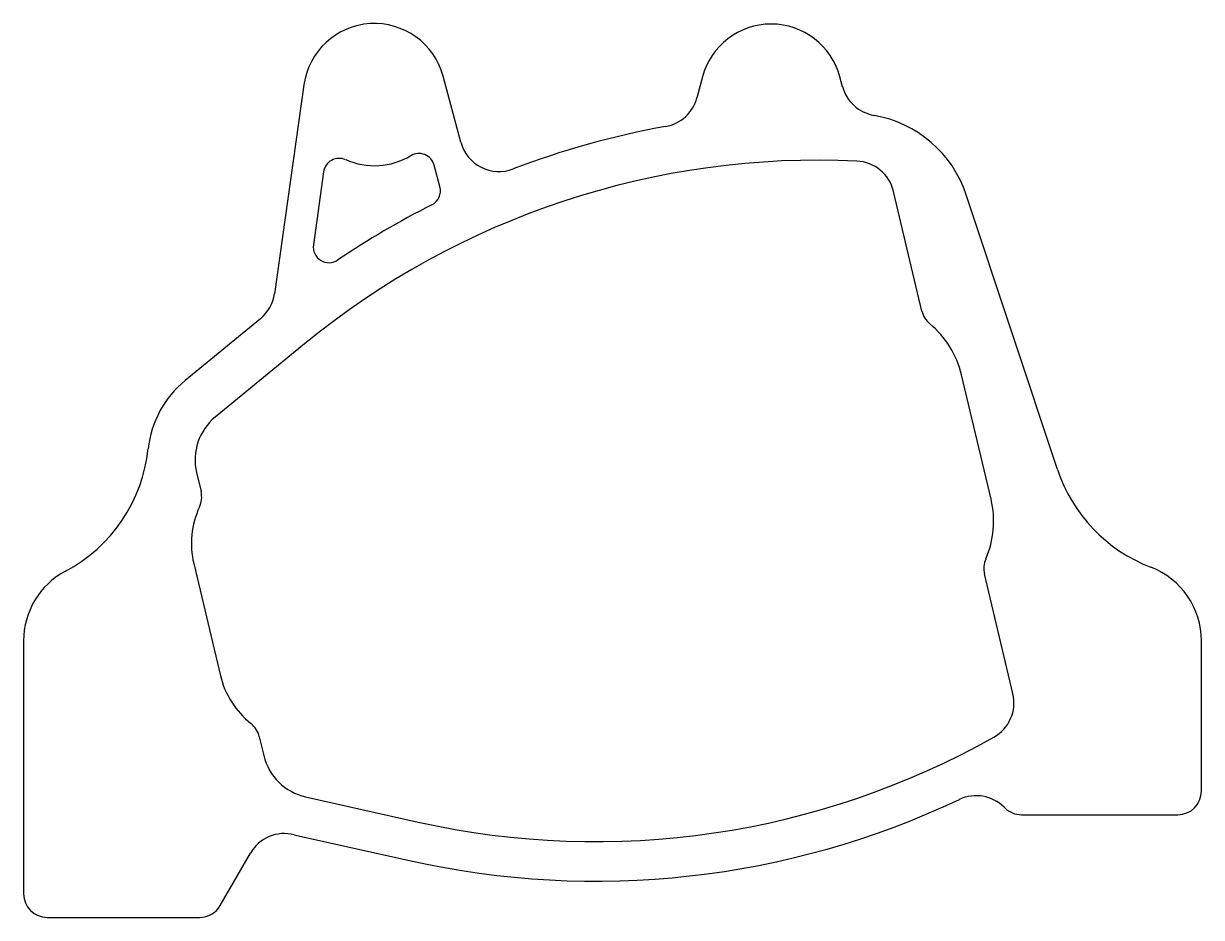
# Model space of a CAD drawing. Extents: x 3359 to 3508, y 1323 to 1436.
import ezdxf

# ---------------------------------------------------------------- set-up
doc = ezdxf.new("R2010")
doc.units = 0
doc.layers.get('0').update_dxf_attribs({"linetype": 'CONTINUOUS'})

msp = doc.modelspace()

# ---------------------------------------------------------------- linework, layer by layer
at = {"color": 0}
for p, q in [((3413.92, 1421.27), (3411.68, 1429.62)), ((3444.49, 1429.55), (3443.78, 1426.89)), ((3462.21, 1428.3), (3461.88, 1429.55)), ((3394.07, 1428.55), (3390.36, 1402.1)), ((3396.56, 1417.51), (3395.27, 1408.3)), ((3411.28, 1415.65), (3410.55, 1418.37)), ((3472.25, 1399.89), (3468.65, 1415.04)), ((3489.4, 1379.84), (3477.86, 1414.62)), ((3388.58, 1398.93), (3379.06, 1391.12)), ((3394.16, 1395.75), (3382.86, 1386.48)), ((3480.99, 1376.07), (3477.25, 1391.83)), ((3380.49, 1379.45), (3381.06, 1377.06)), ((3380.14, 1367.95), (3383.51, 1353.74)), ((3483.75, 1351.47), (3480.15, 1366.62)), ((3358.61, 1358.14), (3358.61, 1326.14)), ((3507.61, 1339.14), (3507.61, 1358.14)), ((3388.43, 1346.02), (3389, 1343.62)), ((3394.28, 1338.41), (3408.54, 1335.21)), ((3482.66, 1337.09), (3482.73, 1337.02)), ((3484.85, 1336.14), (3504.61, 1336.14)), ((3393.18, 1333.53), (3407.44, 1330.33)), ((3383.47, 1324.64), (3387.3, 1331.26)), ((3361.61, 1323.14), (3380.88, 1323.14))]:
    msp.add_line(p, q, dxfattribs=at)
for centre, radius, start, end in [((3402.99, 1427.3), 9, 15, 172.002), ((3453.18, 1427.23), 9, 15, 165.0012), ((3467.04, 1429.6), 5, 195.0007, 260.166), ((3438.95, 1428.18), 5, 280.2611, 345.0018), ((3463.62, 1409.89), 15, 18.3591, 80.1644), ((3459.16, 1316.5), 108.5, 100.2611, 110.8599), ((3418.75, 1422.56), 5, 195, 290.8612), ((3459.16, 1316.5), 102.5, 87.2825, 129.3595), ((3398.54, 1417.23), 2, 66.1734, 172), ((3402.99, 1427.3), 9, 246.1734, 300.8262), ((3408.62, 1417.85), 2, 15, 120.8286), ((3463.79, 1413.89), 5, 13.3591, 87.2838), ((3409.35, 1415.13), 2, 296.7953, 15), ((3459.16, 1316.5), 108.5, 116.7953, 124.0786), ((3397.25, 1408.02), 2, 172, 304.0835), ((3385.4, 1402.8), 5, 309.3591, 352.0017), ((3475.17, 1400.59), 3, 193.3591, 230.229), ((3465.57, 1389.06), 12, 13.3606, 50.229), ((3387.3, 1381.07), 13, 129.3602, 173.8467), ((3387.3, 1381.07), 7, 129.3591, 193.3591), ((3354.49, 1384.61), 20, 298.0713, 353.8467), ((3508.38, 1386.14), 20, 198.3603, 248.9473), ((3378.14, 1376.36), 3, 335.106, 13.3591), ((3469.32, 1373.3), 12, 336.4892, 13.3591), ((3390.81, 1370.48), 10.97, 155.106, 193.36), ((3483.07, 1367.31), 3, 156.4892, 193.3591), ((3368.61, 1358.14), 10, 118.0729, 180), ((3497.61, 1358.14), 10, 0, 68.9473), ((3394.19, 1356.28), 10.97, 193.3608, 231.6123), ((3478.89, 1350.31), 5, 299.4358, 13.3597), ((3385.51, 1345.32), 3, 13.3591, 51.6123), ((3430.97, 1435.23), 102.5, 257.3594, 299.4358), ((3395.81, 1345.24), 7, 193.3591, 257.3599), ((3430.97, 1435.23), 107.5, 257.3591, 295.3438), ((3479.12, 1333.55), 5, 45, 115.3456), ((3504.61, 1339.14), 3, 270, 0), ((3484.85, 1339.14), 3, 225, 270), ((3391.63, 1328.76), 5, 75.7621, 150), ((3395.81, 1345.24), 12, 255.7645, 257.3591), ((3361.61, 1326.14), 3, 180, 270), ((3380.88, 1326.14), 3, 270, 330)]:
    msp.add_arc(centre, radius, start, end, dxfattribs=at)

doc.saveas('drawing.dxf')
